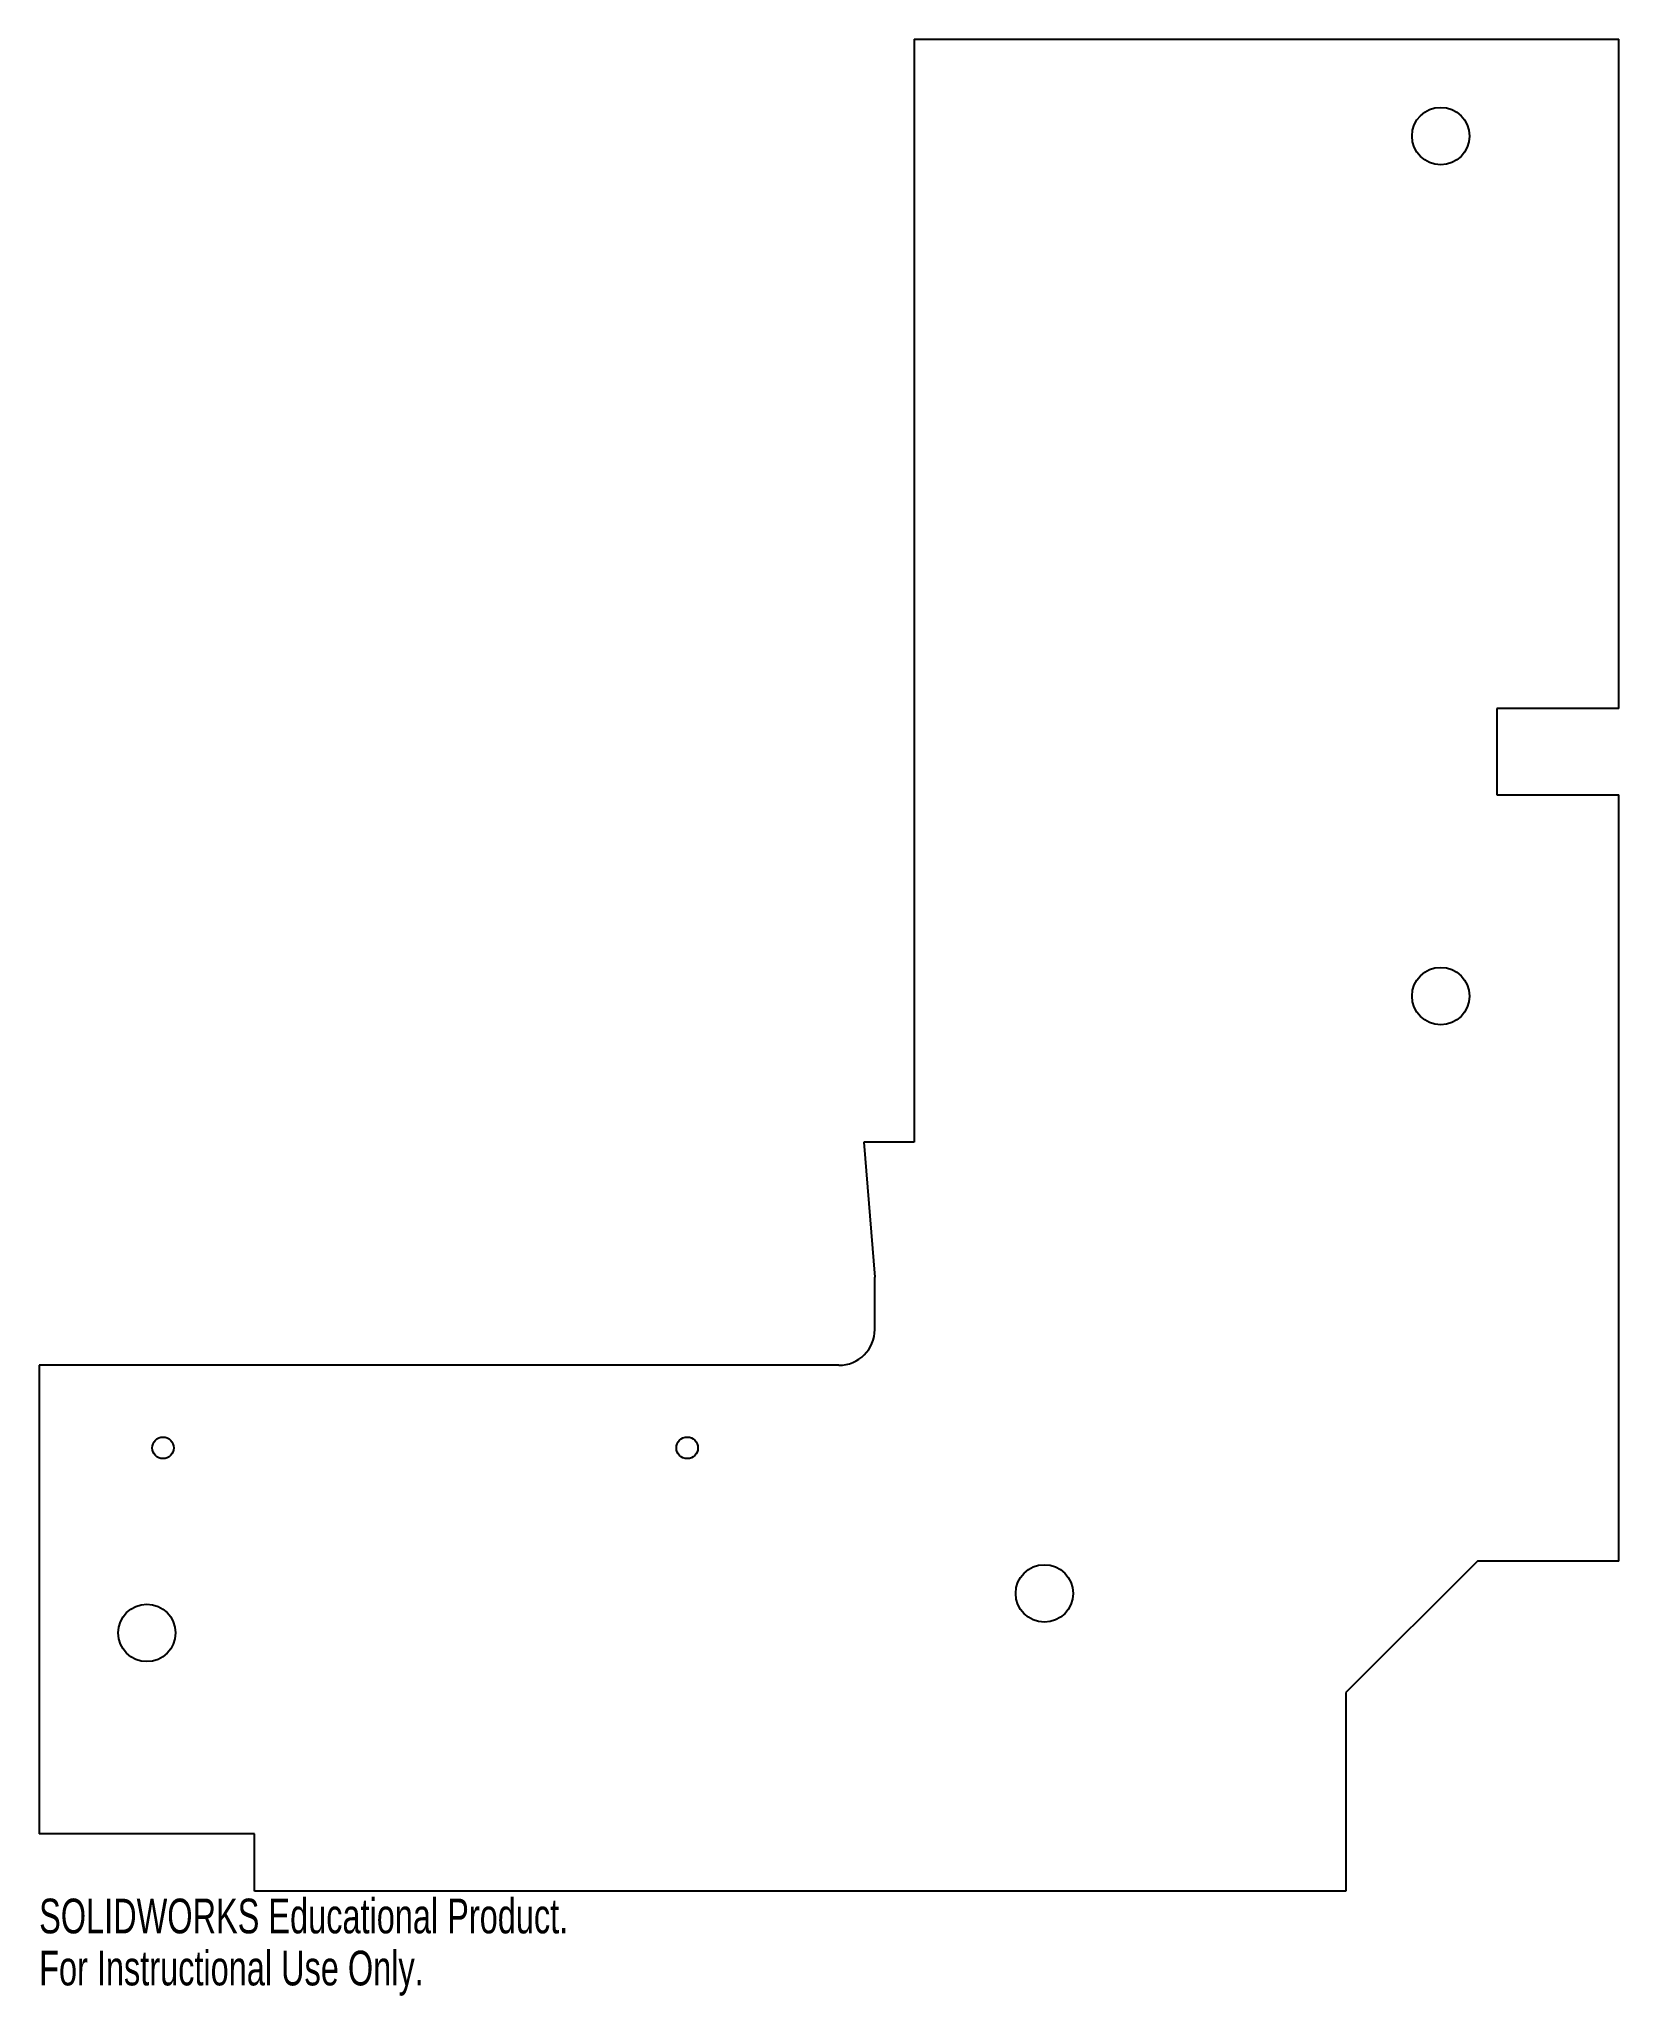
# Model space of a CAD drawing. Header units: millimetres. Extents: x -220 to 0, y -14 to 258.
import ezdxf

# ---------------------------------------------------------------- set-up
doc = ezdxf.new("R2010")
doc.units = ezdxf.units.MM
doc.styles.add('SLDTEXTSTYLE0', font='TXT', dxfattribs={"width": 0.7})

msp = doc.modelspace()

# ---------------------------------------------------------------- linework, layer by layer
at = {"color": 7, "linetype": 'Continuous', "lineweight": 25}
for p, q in [((-98.16, 258.3), (-98.16, 104.64)), ((-98.16, 258.3), (0, 258.3)), ((0, 165.05), (0, 258.3)), ((0, 165.05), (-17, 165.05)), ((-17, 165.05), (-17, 153.05)), ((-17, 153.05), (0, 153.05)), ((0, 46.3), (0, 153.05)), ((-105.15, 104.64), (-103.62, 85.85)), ((-98.16, 104.64), (-105.15, 104.64)), ((-103.62, 78.57), (-103.62, 85.85)), ((-108.62, 73.57), (-220, 73.57)), ((-220, 73.57), (-220, 8.3)), ((-19.7, 46.3), (-38, 28)), ((0, 46.3), (-19.7, 46.3)), ((-38, 28), (-38, 0.3)), ((-190, 8.3), (-220, 8.3)), ((-190, 0.3), (-190, 8.3)), ((-38, 0.3), (-190, 0.3))]:
    msp.add_line(p, q, dxfattribs=at)
for centre, radius in [((-24.8, 244.8), 4), ((-24.8, 125), 4), ((-202.75, 62.07), 1.5), ((-129.75, 62.07), 1.5), ((-80, 41.8), 4), ((-205, 36.3), 4)]:
    msp.add_circle(centre, radius, dxfattribs=at)
msp.add_arc((-108.62, 78.57), 5, 270, 0, dxfattribs=at)

# ---------------------------------------------------------------- texts
at = {"color": 7, "linetype": 'Continuous', "char_height": 4.8336, "attachment_point": 1, "style": 'SLDTEXTSTYLE0'}
for s, insert in [('SOLIDWORKS Educational Product.', (-220, -0.72)), ('For Instructional Use Only.', (-220, -7.97))]:
    msp.add_mtext(s, dxfattribs=dict(at, insert=insert))

doc.saveas('drawing.dxf')
